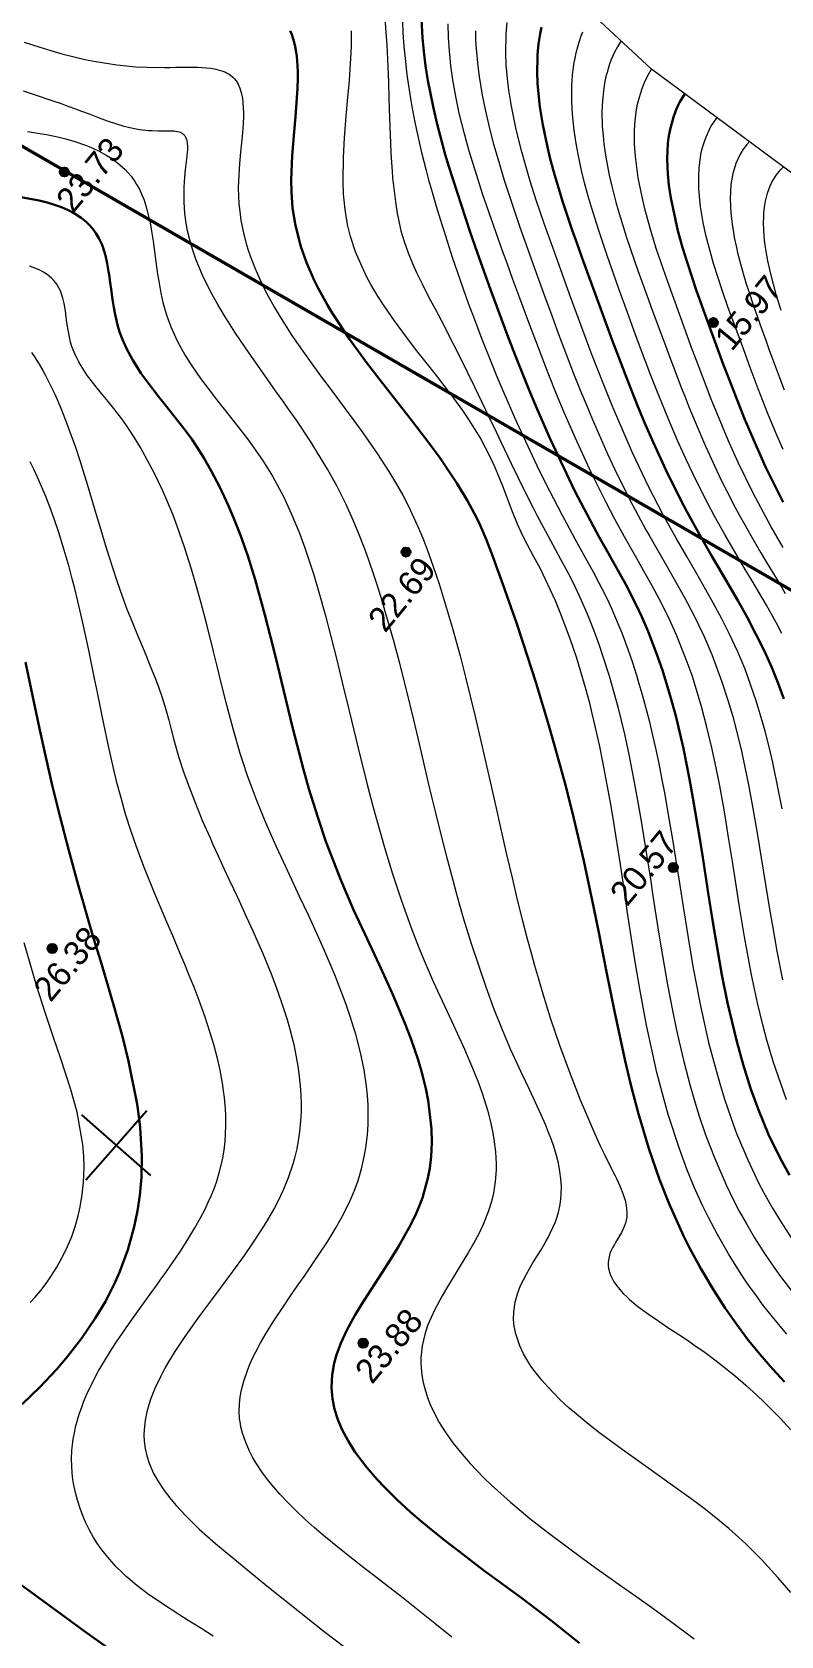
# Model space of a CAD drawing. Header units: millimetres. Extents: x -2893842 to -949497, y -1203244 to 262218.
# Drawn here: x -2034347 to -2009970, y -170964 to -118795 of the extents above; entities that cross this region are included whole.
import ezdxf

# ---------------------------------------------------------------- set-up
doc = ezdxf.new("R2010")
doc.units = ezdxf.units.MM
doc.layers.get('0').update_dxf_attribs({"lineweight": 5})
for name, color, linetype in [('!!!_ Размеры', 7, 'Continuous'), ('02_сетка', 253, 'Continuous'), ('12_Рельеф', 253, 'Continuous'), ('19_Горизонтали', 253, 'Continuous'), ('61_Отметки высоты поверхности', 253, 'Continuous'), ('65_Границы', 253, 'Continuous')]:
    doc.layers.add(name, color=color, linetype=linetype)
doc.styles.add('LIKE17', font='d431.shx')
doc.linetypes.add('g5_332', pattern='A,0.001,[18,GUGK_2005.shx,S=10,R=180,X=0,Y=0],0.5', length=0.501)

# ---------------------------------------------------------------- blocks, each defined once
blk = doc.blocks.new('g5_330')
blk.add_hatch(color=0).paths.add_polyline_path([(-0.15, 0, 1), (0.15, 0, 1)])
at = {"color": 0}
blk.add_circle((0, 0), 0.15, dxfattribs=at)
blk = doc.blocks.new('Топо_07.04.17')
at = {"layer": '02_сетка', "linetype": 'Continuous'}
for p, q in [((-108762, -31193), (-106541, -29177)), ((-106644, -31295), (-108660, -29074))]:
    blk.add_line(p, q, dxfattribs=at)
at = {"layer": '12_Рельеф', "linetype": 'g5_332', "lineweight": 20}
blk.add_lwpolyline([(-41236, -54300), (-41528, -53715), (-42472, -52365), (-44273, -50523), (-45742, -48757), (-46265, -47862), (-47354, -45214), (-48103, -42796), (-48823, -40619), (-49722, -38399), (-51007, -34993), (-51632, -32784), (-52912, -28433), (-54042, -25831), (-54983, -24124), (-56829, -21398), (-58140, -19774), (-61909, -15932), (-67549, -11496), (-70927, -9212), (-81478, -1949), (-86397, 2631), (-88688, 5313)], dxfattribs=at)
at = {"layer": '19_Горизонтали', "linetype": 'Continuous', "lineweight": 20}
for points in [[(-94843, 5236), (-94859, 4661), (-94872, 4388), (-94918, 3673), (-94956, 3179), (-94999, 2660), (-95028, 2316), (-95076, 1731), (-95115, 1195), (-95135, 882), (-95151, 568), (-95163, 285), (-95169, 70), (-95174, -276), (-95169, -714), (-95152, -1102), (-95137, -1297), (-95096, -1670), (-95033, -2033), (-94944, -2417), (-94845, -2768), (-94746, -3078), (-94608, -3469), (-94442, -3907), (-94278, -4325), (-94050, -4903), (-93916, -5253), (-93692, -5855), (-93469, -6474), (-93289, -6983), (-92943, -7982), (-92748, -8546), (-92649, -8835), (-92382, -9600), (-92218, -10064), (-92018, -10618), (-91841, -11094), (-91740, -11359), (-91624, -11659), (-91523, -11917), (-91134, -12868), (-90948, -13333), (-90809, -13709), (-90618, -14271), (-90478, -14734), (-90446, -14845), (-90314, -15337), (-90204, -15790), (-90128, -16136), (-89993, -16819), (-89898, -17381), (-89828, -17851), (-89713, -18762), (-89645, -19432), (-89573, -20294), (-89514, -21194), (-89493, -21570), (-89429, -22941), (-89408, -23468), (-89383, -24096), (-89343, -25077), (-89312, -25744), (-89239, -27017), (-89175, -27868), (-89120, -28470), (-89074, -28911), (-88995, -29559), (-88876, -30375), (-88819, -30717), (-88700, -31349), (-88562, -31980), (-88464, -32381), (-88349, -32812), (-88075, -33704), (-87893, -34221), (-87745, -34605), (-87564, -35039), (-87352, -35513), (-87085, -36062), (-86850, -36508), (-86648, -36869), (-86312, -37430)], [(-94283, 5066), (-94303, 4720), (-94320, 4279), (-94325, 4071), (-94329, 3776), (-94327, 3446), (-94323, 3204), (-94300, 2564), (-94280, 2234), (-94251, 1845), (-94228, 1578), (-94141, 785), (-94060, 187), (-94013, -125), (-93959, -462), (-93866, -1004), (-93786, -1437), (-93752, -1616), (-93712, -1824), (-93530, -2714), (-93419, -3227), (-93295, -3774), (-93181, -4260), (-93082, -4663), (-92860, -5529), (-92686, -6170), (-92527, -6734), (-92364, -7289), (-92097, -8152), (-91900, -8762), (-91559, -9760), (-91459, -10040), (-91246, -10623), (-91046, -11150), (-90928, -11454), (-90747, -11907), (-90601, -12265), (-90601, -12265), (-90322, -12930), (-90322, -12930), (-90135, -13383), (-89989, -13753), (-89908, -13969), (-89780, -14328), (-89662, -14682), (-89517, -15163), (-89430, -15478), (-89291, -16032), (-89192, -16475), (-89154, -16655), (-89105, -16904), (-89075, -17065), (-88996, -17516), (-88945, -17840), (-88864, -18414), (-88798, -18955), (-88758, -19329), (-88709, -19840), (-88665, -20375), (-88633, -20806), (-88581, -21652), (-88546, -22343), (-88508, -23173), (-88482, -23781), (-88447, -24624), (-88402, -25579), (-88347, -26528), (-88296, -27249), (-88257, -27728), (-88118, -29034), (-88034, -29650), (-87898, -30481), (-87813, -30926), (-87746, -31246), (-87626, -31765), (-87547, -32077), (-87285, -32978), (-87285, -32978), (-87024, -33734), (-86881, -34102), (-86662, -34625), (-86453, -35080), (-86082, -35813)], [(-86656, -38756), (-87064, -38137), (-87333, -37698), (-87523, -37370), (-87714, -37024), (-87916, -36640), (-88255, -35935), (-88539, -35279), (-88768, -34692), (-88907, -34302), (-89113, -33660), (-89285, -33054), (-89455, -32370), (-89689, -31221), (-89810, -30477), (-89902, -29814), (-90064, -28249), (-90146, -27119), (-90195, -26225), (-90226, -25536), (-90261, -24621), (-90286, -23929), (-90321, -22957), (-90360, -22000), (-90386, -21441), (-90414, -20922), (-90508, -19578), (-90554, -19076), (-90620, -18440), (-90677, -17972), (-90721, -17638), (-90794, -17153), (-90869, -16700), (-90975, -16135), (-91114, -15488), (-91327, -14649), (-91457, -14199), (-91572, -13835), (-91824, -13116), (-91989, -12696), (-92157, -12283), (-92220, -12114), (-92308, -11859), (-92395, -11579), (-92513, -11162), (-92654, -10624), (-92737, -10304), (-92843, -9918), (-92922, -9651), (-93020, -9348), (-93293, -8650), (-93437, -8336), (-93575, -8054), (-93756, -7710), (-94001, -7273), (-94262, -6831), (-94464, -6499), (-94687, -6139), (-95016, -5609), (-95307, -5131), (-95638, -4563), (-95917, -4042), (-96084, -3704), (-96264, -3299), (-96384, -2999), (-96639, -2187), (-96745, -1670), (-96796, -1271), (-96823, -777), (-96815, -284), (-96784, 138), (-96686, 910), (-96579, 1535), (-96444, 2229), (-96321, 2830), (-96212, 3370), (-96110, 3916), (-96054, 4246), (-96013, 4519), (-95959, 4970)], [(-106587, 5807), (-106130, 5596), (-105729, 5421), (-105410, 5290), (-104897, 5096), (-104693, 5026), (-104338, 4912), (-103672, 4731), (-103367, 4662), (-103079, 4604), (-102708, 4542), (-102148, 4472), (-101962, 4454), (-101781, 4437), (-101589, 4418), (-101390, 4398), (-101265, 4383), (-101061, 4356), (-100926, 4333), (-100647, 4274), (-100490, 4227), (-100415, 4200), (-100272, 4138), (-100210, 4105), (-100153, 4070), (-100082, 4018), (-100041, 3983), (-99969, 3910), (-99930, 3859), (-99876, 3774), (-99842, 3705), (-99813, 3629), (-99782, 3524), (-99749, 3336), (-99738, 3189), (-99737, 3036), (-99758, 2726), (-99773, 2600), (-99808, 2368), (-99863, 2070), (-99863, 2070), (-99929, 1750), (-99992, 1457), (-100044, 1211), (-100069, 1090), (-100168, 536), (-100199, 300), (-100223, 36), (-100236, -198), (-100240, -552), (-100233, -755), (-100199, -1164), (-100155, -1478), (-100114, -1705), (-100064, -1935), (-99961, -2333), (-99849, -2693), (-99726, -3042), (-99628, -3297), (-99467, -3684), (-99335, -3976), (-99004, -4653), (-98664, -5291), (-98390, -5780), (-98201, -6108), (-97939, -6560), (-97550, -7226), (-97313, -7636), (-97072, -8062), (-97072, -8062), (-96682, -8784), (-96369, -9410), (-96196, -9786), (-96196, -9786), (-96008, -10226), (-95870, -10579), (-95636, -11271), (-95515, -11685), (-95414, -12071), (-95279, -12647), (-95157, -13227), (-95009, -14000), (-94891, -14676), (-94742, -15623), (-94640, -16334), (-94472, -17644), (-94355, -18649), (-94234, -19751), (-94185, -20202), (-94134, -20684), (-94074, -21236), (-94026, -21674), (-93965, -22222), (-93874, -22999), (-93784, -23725), (-93698, -24373), (-93606, -25020), (-93528, -25533), (-93469, -25905), (-93393, -26354), (-93305, -26852), (-93149, -27656), (-92951, -28579), (-92718, -29544), (-92481, -30422), (-92359, -30842), (-92142, -31545), (-91992, -31999), (-91906, -32251), (-91723, -32766), (-91636, -33002), (-91602, -33098), (-91517, -33349), (-91484, -33458), (-91437, -33639), (-91422, -33706), (-91400, -33829), (-91382, -34001), (-91379, -34100), (-91384, -34216), (-91399, -34328), (-91409, -34380), (-91435, -34474), (-91471, -34572), (-91550, -34725), (-91638, -34861), (-91750, -35012), (-91863, -35160), (-91906, -35217), (-91967, -35302), (-92030, -35399), (-92083, -35494), (-92160, -35704), (-92174, -35776), (-92181, -35829), (-92184, -35878), (-92183, -35979), (-92175, -36052), (-92167, -36099), (-92153, -36166), (-92125, -36261), (-92058, -36424), (-92033, -36474), (-91984, -36563), (-91938, -36638), (-91861, -36751), (-91789, -36847), (-91711, -36944), (-91630, -37037), (-91552, -37123), (-91375, -37305), (-91062, -37597), (-90756, -37864), (-90449, -38122), (-90152, -38369), (-89897, -38583), (-89701, -38752), (-89370, -39048), (-89043, -39354), (-88808, -39583), (-88476, -39921), (-88169, -40252), (-87840, -40625), (-87646, -40856), (-87186, -41436), (-86879, -41854)], [(-87482, -47117), (-87842, -46578), (-88296, -45951), (-88741, -45392), (-88952, -45144), (-89250, -44813), (-89517, -44533), (-89933, -44120), (-90286, -43785), (-90839, -43280), (-91294, -42873), (-91681, -42529), (-92104, -42152), (-92410, -41874), (-92746, -41565), (-93067, -41260), (-93395, -40939), (-93815, -40503), (-93965, -40339), (-94236, -40026), (-94587, -39580), (-94757, -39338), (-94940, -39047), (-95054, -38842), (-95163, -38620), (-95246, -38425), (-95339, -38153), (-95426, -37748), (-95447, -37490), (-95443, -37275), (-95412, -37028), (-95331, -36716), (-95228, -36461), (-95090, -36204), (-94864, -35860), (-94712, -35654), (-94608, -35517), (-94458, -35323), (-94300, -35118), (-94119, -34874), (-94029, -34747), (-93940, -34615), (-93822, -34426), (-93733, -34267), (-93689, -34181), (-93599, -33977), (-93513, -33725), (-93468, -33545), (-93440, -33401), (-93409, -33153), (-93397, -32900), (-93401, -32662), (-93422, -32390), (-93456, -32135), (-93511, -31829), (-93560, -31609), (-93624, -31359), (-93701, -31086), (-93802, -30757), (-94091, -29903), (-94287, -29333), (-94547, -28525), (-94746, -27851), (-94937, -27148), (-95113, -26435), (-95428, -24981), (-95588, -24122), (-95710, -23403), (-95892, -22200), (-96003, -21381), (-96097, -20653), (-96167, -20080), (-96229, -19569), (-96378, -18318), (-96422, -17948), (-96475, -17523), (-96607, -16483), (-96722, -15652), (-96839, -14870), (-96997, -13916), (-97054, -13597), (-97163, -13028), (-97218, -12759), (-97349, -12169), (-97438, -11798), (-97566, -11313), (-97699, -10854), (-97872, -10316), (-98025, -9885), (-98103, -9683), (-98342, -9106), (-98805, -8125), (-99172, -7415), (-99339, -7105), (-99538, -6740), (-99735, -6384), (-100031, -5851), (-100331, -5304), (-100554, -4886), (-100836, -4340), (-100974, -4060), (-101111, -3773), (-101288, -3379), (-101474, -2933), (-101572, -2674), (-101657, -2434), (-101832, -1840), (-101906, -1508), (-101960, -1190), (-101994, -888), (-102011, -644), (-102016, -319), (-102001, 44), (-101990, 184), (-101974, 329), (-101948, 525), (-101917, 709), (-101895, 827), (-101860, 996), (-101840, 1082), (-101757, 1421), (-101731, 1536), (-101709, 1644), (-101696, 1720), (-101687, 1789), (-101680, 1866), (-101678, 1919), (-101679, 1969), (-101683, 2020), (-101687, 2047), (-101692, 2077), (-101702, 2112), (-101716, 2149), (-101727, 2173), (-101738, 2192), (-101749, 2209), (-101762, 2225), (-101785, 2250), (-101800, 2264), (-101822, 2280), (-101844, 2294), (-101867, 2307), (-101911, 2327), (-101949, 2341), (-102012, 2360), (-102080, 2375), (-102112, 2381), (-102228, 2398), (-102427, 2419), (-102572, 2435), (-102788, 2466), (-102908, 2488), (-103166, 2549), (-103291, 2585), (-103485, 2649), (-103666, 2717), (-103898, 2814), (-104188, 2951), (-104434, 3075), (-104739, 3234), (-104979, 3357), (-105168, 3453), (-105398, 3567), (-105609, 3671), (-105894, 3808), (-106385, 4038), (-106795, 4223)], [(-85808, -31177), (-86104, -29888), (-86230, -29174), (-86304, -28670), (-86395, -27930), (-86442, -27468), (-86483, -27006), (-86569, -25754), (-86623, -24695), (-86651, -24052), (-86684, -23271), (-86720, -22486), (-86753, -21837), (-86779, -21391), (-86821, -20783), (-86865, -20237), (-86930, -19568), (-87018, -18835), (-87112, -18191), (-87215, -17599), (-87312, -17119), (-87415, -16663), (-87654, -15780), (-87826, -15241), (-88035, -14665), (-88271, -14070), (-88449, -13646), (-88670, -13129), (-88984, -12391), (-89235, -11776), (-89456, -11205), (-89763, -10365), (-89870, -10057), (-90212, -9018), (-90480, -8141), (-90659, -7523), (-90854, -6821), (-91299, -5106), (-91501, -4289), (-91652, -3659), (-91782, -3112), (-91873, -2728), (-92126, -1641), (-92317, -782), (-92408, -346), (-92596, 654), (-92687, 1226), (-92777, 1915), (-92826, 2411), (-92865, 3017), (-92877, 3474), (-92866, 4095), (-92849, 4395), (-92806, 4841)], [(-91955, 4519), (-91981, 4217), (-91997, 3934), (-92008, 3369), (-92001, 3022), (-91969, 2409), (-91927, 1934), (-91855, 1309), (-91780, 787), (-91701, 303), (-91569, -413), (-91367, -1388), (-91232, -1997), (-90877, -3526), (-90694, -4298), (-90531, -4970), (-90378, -5592), (-90034, -6920), (-89878, -7487), (-89745, -7958), (-89601, -8448), (-89401, -9101), (-89228, -9640), (-89056, -10150), (-88760, -10980), (-88608, -11380), (-88266, -12237), (-88170, -12465), (-88024, -12808), (-87764, -13407), (-87460, -14114), (-87271, -14570), (-87035, -15171), (-86915, -15498), (-86786, -15877), (-86593, -16513), (-86365, -17432), (-86240, -18049), (-86146, -18594), (-86076, -19061), (-85990, -19747), (-85883, -20861), (-85827, -21642), (-85780, -22447), (-85739, -23264), (-85699, -24139), (-85659, -24946), (-85625, -25571), (-85575, -26337), (-85495, -27281)], [(-84889, -21758), (-84934, -21148), (-85020, -20224), (-85081, -19704), (-85152, -19184), (-85224, -18728), (-85327, -18167), (-85573, -17108), (-85745, -16513), (-85954, -15891), (-86138, -15398), (-86353, -14861), (-86547, -14399), (-86785, -13851), (-87047, -13254), (-87322, -12622), (-87646, -11839), (-88016, -10868), (-88417, -9701), (-88599, -9127), (-88820, -8391), (-88944, -7959), (-89116, -7338), (-89385, -6313), (-89545, -5679), (-89873, -4339), (-90002, -3803), (-90172, -3089), (-90246, -2776), (-90435, -1960), (-90604, -1180), (-90729, -550), (-90814, -82), (-90898, 435), (-90996, 1172), (-91067, 1953), (-91091, 2472), (-91095, 2855), (-91082, 3309), (-91057, 3667), (-90974, 4296), (-90899, 4667)], [(-106808, 2904), (-106349, 2780), (-106206, 2737), (-105802, 2603), (-105599, 2527), (-105318, 2411), (-104987, 2253), (-104884, 2198), (-104737, 2113), (-104567, 2007), (-104347, 1851), (-104234, 1762), (-104110, 1653), (-104023, 1571), (-103866, 1402), (-103793, 1314), (-103718, 1215), (-103626, 1079), (-103523, 898), (-103473, 795), (-103403, 628), (-103340, 439), (-103299, 288), (-103266, 141), (-103231, -50), (-103179, -496), (-103161, -776), (-103148, -1101), (-103140, -1434), (-103134, -1775), (-103125, -2179), (-103115, -2417), (-103090, -2805), (-103057, -3118), (-102995, -3495), (-102945, -3724), (-102883, -3959), (-102779, -4287), (-102724, -4438), (-102526, -4912), (-102355, -5268), (-102120, -5707), (-101913, -6064), (-101676, -6453), (-101499, -6737), (-101287, -7075), (-101019, -7505), (-100823, -7832), (-100411, -8579), (-100151, -9133), (-99872, -9832), (-99678, -10410), (-99488, -11071), (-99364, -11567), (-99173, -12471), (-99070, -13048), (-98951, -13796), (-98750, -15263), (-98644, -16102), (-98534, -16993), (-98379, -18242), (-98219, -19447), (-98117, -20161), (-97893, -21544), (-97729, -22421), (-97536, -23335), (-97328, -24211), (-97150, -24885), (-97019, -25348), (-96801, -26060), (-96644, -26543), (-96356, -27398), (-96042, -28358), (-95827, -29077), (-95715, -29499), (-95634, -29842), (-95522, -30413), (-95466, -30798), (-95433, -31126), (-95419, -31371), (-95415, -31792), (-95440, -32178), (-95463, -32373), (-95530, -32742), (-95631, -33117), (-95725, -33380), (-95868, -33702), (-96081, -34092), (-96257, -34372), (-96460, -34667), (-96654, -34929), (-96970, -35341), (-97206, -35640), (-97490, -36006), (-97668, -36245), (-97958, -36661), (-98246, -37153), (-98373, -37428), (-98499, -37791), (-98580, -38174), (-98601, -38348), (-98611, -38498), (-98612, -38742), (-98597, -38978), (-98570, -39183), (-98513, -39476), (-98448, -39718), (-98388, -39904), (-98222, -40326), (-98083, -40619), (-97986, -40804), (-97855, -41036), (-97600, -41442), (-97376, -41764), (-97170, -42040), (-96983, -42278), (-96766, -42543), (-96210, -43171), (-95646, -43761), (-95131, -44270), (-94044, -45286), (-93644, -45648), (-92926, -46289), (-92471, -46694), (-92023, -47095), (-91473, -47595), (-91473, -47595), (-90772, -48256)], [(-84247, -16085), (-84387, -15736), (-84649, -15116), (-84848, -14663), (-85023, -14273), (-85157, -13976), (-85321, -13610), (-85734, -12676), (-86000, -12043), (-86178, -11593), (-86391, -11027), (-86545, -10594), (-86716, -10090), (-86917, -9464), (-87135, -8738), (-87374, -7890), (-87541, -7266), (-87671, -6762), (-87887, -5895), (-88076, -5113), (-88257, -4353), (-88370, -3870), (-88509, -3268), (-88698, -2391), (-88855, -1572), (-88910, -1243), (-88978, -794), (-89031, -386), (-89055, -168), (-89084, 151), (-89108, 504), (-89124, 946), (-89125, 1149), (-89123, 1343), (-89112, 1630), (-89090, 1926), (-89070, 2122), (-89034, 2385), (-88971, 2730), (-88913, 2982), (-88872, 3131), (-88832, 3262), (-88773, 3439), (-88702, 3625), (-88641, 3768), (-88563, 3935), (-88483, 4088)], [(-87277, 3661), (-87418, 3478), (-87529, 3315), (-87663, 3086), (-87749, 2916), (-87850, 2682), (-87898, 2556), (-87965, 2355), (-88033, 2110), (-88082, 1893), (-88127, 1648), (-88160, 1409), (-88199, 964), (-88210, 658), (-88212, 392), (-88198, -48), (-88152, -646), (-88117, -961), (-88037, -1533), (-87993, -1806), (-87900, -2320), (-87821, -2714), (-87650, -3505), (-87576, -3824), (-87489, -4194), (-87378, -4655), (-87294, -5004), (-87169, -5516), (-87065, -5941), (-86933, -6475), (-86849, -6813), (-86729, -7282), (-86602, -7768), (-86522, -8064), (-86425, -8420), (-86280, -8930), (-86131, -9435), (-86031, -9756), (-85931, -10070), (-85809, -10440), (-85699, -10761), (-85574, -11112), (-85512, -11281), (-85299, -11839), (-85195, -12099), (-85055, -12436), (-84895, -12810), (-84632, -13403), (-84494, -13708), (-84303, -14126), (-84132, -14501), (-83994, -14804)], [(-83892, -13308), (-84203, -12602), (-84667, -11446), (-85037, -10396), (-85277, -9638), (-85674, -8253), (-85974, -7099), (-86136, -6451), (-86335, -5638), (-86425, -5265), (-86588, -4586), (-86705, -4083), (-86900, -3179), (-87026, -2504), (-87126, -1859), (-87174, -1464), (-87225, -836), (-87238, -129), (-87220, 266), (-87172, 704), (-87139, 905), (-87095, 1122), (-87030, 1373), (-86976, 1548), (-86893, 1774), (-86850, 1876), (-86759, 2069), (-86676, 2222), (-86555, 2416), (-86448, 2565), (-86397, 2631)], [(-98606, -47317), (-99106, -46815), (-100088, -45830), (-100688, -45247), (-101290, -44663), (-101761, -44198), (-102322, -43624), (-102654, -43267), (-102917, -42972), (-103197, -42641), (-103400, -42387), (-103639, -42067), (-103806, -41828), (-103952, -41602), (-104127, -41304), (-104314, -40935), (-104388, -40768), (-104467, -40562), (-104567, -40238), (-104629, -39948), (-104655, -39746), (-104666, -39578), (-104667, -39479), (-104654, -39231), (-104623, -39008), (-104569, -38770), (-104500, -38544), (-104399, -38281), (-104226, -37920), (-104148, -37777), (-104025, -37570), (-103897, -37369), (-103715, -37104), (-103499, -36813), (-103225, -36466), (-102813, -35975), (-102597, -35724), (-102294, -35378), (-102064, -35116), (-101676, -34670), (-101230, -34137), (-101028, -33882), (-100860, -33663), (-100639, -33356), (-100364, -32941), (-100244, -32741), (-100106, -32493), (-99964, -32207), (-99812, -31851), (-99674, -31464), (-99593, -31189), (-99493, -30769), (-99435, -30442), (-99395, -30138), (-99366, -29814), (-99351, -29503), (-99347, -29192), (-99365, -28658), (-99418, -28078), (-99504, -27471), (-99538, -27275), (-99606, -26919), (-99702, -26481), (-99962, -25475), (-100194, -24692), (-100348, -24204), (-100589, -23473), (-100812, -22813), (-100997, -22268), (-101267, -21464), (-101383, -21110), (-101624, -20339), (-101836, -19597), (-101953, -19145), (-102052, -18728), (-102146, -18284), (-102207, -17974), (-102348, -17151), (-102465, -16364), (-102564, -15627), (-102637, -15069), (-102700, -14581), (-102813, -13735), (-102930, -12931), (-103010, -12422), (-103110, -11843), (-103263, -11069), (-103406, -10436), (-103509, -10030), (-103652, -9522), (-103756, -9181), (-103951, -8613), (-104311, -7724), (-104478, -7367), (-104647, -7034), (-104788, -6776), (-105028, -6370), (-105186, -6122), (-105328, -5904), (-105496, -5646), (-105631, -5429), (-105760, -5208), (-105845, -5049), (-105933, -4870), (-105994, -4728), (-106056, -4568), (-106061, -4553), (-106132, -4321), (-106159, -4206), (-106187, -4057), (-106221, -3722), (-106233, -3410), (-106236, -3243), (-106242, -3034), (-106248, -2907), (-106255, -2793), (-106276, -2610), (-106304, -2462), (-106330, -2360), (-106364, -2262), (-106421, -2138), (-106456, -2077), (-106514, -1992), (-106568, -1924), (-106695, -1794), (-106806, -1703), (-106918, -1626), (-107047, -1551), (-107128, -1509), (-107237, -1458)], [(-83538, -10149), (-83685, -9663), (-83766, -9383), (-83902, -8900), (-84117, -8090), (-84299, -7372), (-84446, -6781), (-84593, -6177), (-84798, -5326), (-84923, -4775), (-85102, -3883), (-85245, -2935), (-85286, -2517), (-85314, -1989), (-85313, -1646), (-85303, -1410), (-85290, -1236), (-85263, -997), (-85221, -742), (-85182, -563), (-85143, -415), (-85113, -311), (-85077, -204), (-85033, -85), (-84981, 37), (-84952, 100), (-84896, 213), (-84827, 336), (-84789, 399), (-84726, 494), (-84660, 584), (-84604, 655), (-84568, 699), (-84455, 823)], [(-83495, -71), (-83591, -155), (-83667, -230), (-83723, -292), (-83823, -416), (-83898, -523), (-83953, -612), (-84014, -724), (-84096, -901), (-84150, -1040), (-84221, -1267), (-84251, -1391), (-84294, -1605), (-84332, -1884), (-84346, -2042), (-84353, -2159), (-84361, -2401), (-84359, -2680), (-84348, -2945), (-84337, -3112), (-84306, -3448), (-84286, -3618), (-84235, -3986), (-84182, -4315), (-84120, -4654), (-84077, -4875), (-83960, -5430), (-83897, -5711), (-83784, -6189), (-83706, -6515), (-83618, -6879), (-83545, -7177), (-83390, -7805), (-83285, -8219)], [(-107489, -4252), (-107413, -4398), (-107286, -4662), (-107193, -4871), (-107129, -5025), (-106992, -5386), (-106882, -5711), (-106745, -6163), (-106635, -6566), (-106507, -7085), (-106426, -7441), (-106311, -7991), (-106234, -8387), (-106193, -8603), (-106063, -9317), (-105996, -9697), (-105919, -10130), (-105812, -10725), (-105738, -11118), (-105649, -11567), (-105583, -11880), (-105497, -12267), (-105343, -12898), (-105226, -13328), (-105098, -13777), (-105005, -14095), (-104903, -14447), (-104822, -14731), (-104737, -15040), (-104679, -15258), (-104606, -15553), (-104539, -15847), (-104473, -16176), (-104398, -16639), (-104357, -16945), (-104310, -17289), (-104210, -17881), (-104112, -18358), (-103973, -18940), (-103795, -19602), (-103672, -20023), (-103496, -20594), (-103426, -20814), (-103300, -21202), (-103148, -21661), (-103035, -21998), (-102926, -22322), (-102787, -22738), (-102610, -23272), (-102455, -23750), (-102371, -24015), (-102214, -24529), (-102021, -25207), (-101911, -25633), (-101790, -26147), (-101670, -26749), (-101616, -27069), (-101548, -27581), (-101514, -27929), (-101492, -28291), (-101484, -28551), (-101487, -28935), (-101501, -29232), (-101527, -29535), (-101557, -29778), (-101604, -30070), (-101677, -30418), (-101732, -30635), (-101831, -30962), (-101955, -31303), (-102011, -31441), (-102210, -31869), (-102421, -32250), (-102651, -32615), (-102768, -32785), (-103033, -33148), (-103174, -33330), (-103553, -33792), (-103920, -34212), (-104360, -34694), (-104607, -34959), (-104823, -35188), (-105216, -35605), (-105590, -36006), (-106055, -36522), (-106164, -36646), (-106511, -37061), (-106756, -37374), (-106896, -37564), (-107063, -37806), (-107302, -38191), (-107464, -38496), (-107557, -38698), (-107644, -38916), (-107726, -39171), (-107797, -39482), (-107820, -39642), (-107837, -39855), (-107834, -40094), (-107809, -40330), (-107759, -40577), (-107650, -40926), (-107525, -41221), (-107374, -41514), (-107190, -41822), (-107035, -42053), (-106777, -42405), (-106378, -42896), (-106141, -43166), (-105905, -43425), (-104845, -44520), (-104347, -45024), (-103443, -45936), (-102713, -46660), (-101491, -47832)], [(-83088, -5647), (-83189, -5115), (-83294, -4421), (-83340, -3990), (-83363, -3616), (-83368, -3393), (-83367, -3192), (-83357, -2972), (-83337, -2743), (-83314, -2570), (-83288, -2421), (-83250, -2249), (-83196, -2058), (-83151, -1928), (-83100, -1804), (-83046, -1688), (-82987, -1580), (-82916, -1466), (-82856, -1381), (-82771, -1276), (-82710, -1208), (-82583, -1087), (-82487, -1010)], [(-106318, -46407), (-106660, -46129), (-107067, -45805), (-107349, -45580), (-107840, -45179), (-108062, -44989), (-108254, -44818), (-108356, -44724), (-108471, -44615), (-108652, -44436), (-108811, -44268), (-108915, -44154), (-109035, -44015), (-109202, -43807), (-109442, -43470), (-109601, -43210), (-109718, -42994), (-109824, -42774), (-109929, -42524), (-110027, -42252), (-110070, -42115), (-110147, -41831), (-110214, -41512), (-110252, -41258), (-110279, -40959), (-110285, -40829), (-110287, -40610), (-110254, -40161), (-110209, -39879), (-110173, -39710), (-110124, -39518), (-110082, -39375), (-109989, -39104), (-109837, -38738), (-109734, -38523), (-109637, -38337), (-109487, -38074), (-109352, -37854), (-109256, -37707), (-109052, -37412), (-108535, -36738), (-108346, -36511), (-107832, -35920), (-107708, -35782), (-107521, -35575), (-107046, -35055), (-106861, -34853), (-106725, -34703), (-106520, -34476), (-106355, -34290), (-106153, -34058), (-105968, -33841), (-105747, -33572), (-105567, -33345), (-105412, -33141), (-105196, -32841), (-105019, -32577), (-104887, -32365), (-104758, -32144), (-104638, -31921), (-104537, -31714), (-104423, -31453), (-104274, -31042), (-104186, -30737), (-104123, -30463), (-104081, -30241), (-104037, -29943), (-104002, -29595), (-103986, -29285), (-103982, -29036), (-103984, -28817), (-103993, -28573), (-104024, -28144), (-104062, -27794), (-104135, -27287), (-104211, -26862), (-104314, -26368), (-104444, -25815), (-104560, -25366), (-104670, -24962), (-104768, -24616), (-104890, -24196), (-105061, -23621), (-105200, -23160), (-105502, -22144), (-105728, -21330), (-105880, -20735), (-106018, -20129), (-106138, -19515), (-106228, -18976), (-106302, -18466), (-106363, -17982), (-106449, -17202), (-106538, -16258), (-106605, -15480), (-106645, -15016), (-106729, -14082), (-106820, -13173), (-106902, -12457), (-106955, -12040), (-107000, -11716), (-107060, -11319), (-107153, -10760), (-107273, -10135), (-107358, -9747), (-107443, -9392), (-107558, -8955), (-107755, -8305), (-107848, -8033), (-107939, -7783)], [(-111011, -34950), (-110842, -34803), (-110632, -34605), (-110431, -34398), (-110248, -34191), (-110024, -33912), (-109733, -33493), (-109602, -33279), (-109430, -32966), (-109286, -32664), (-109146, -32325), (-109047, -32045), (-108934, -31656), (-108846, -31267), (-108773, -30792), (-108740, -30414), (-108730, -30042), (-108802, -28974), (-108925, -28187), (-109131, -27187), (-109289, -26474), (-109467, -25631), (-109639, -24758), (-109895, -23302)]]:
    blk.add_lwpolyline(points, dxfattribs=at)
at = {"layer": '19_Горизонтали', "linetype": 'Continuous', "lineweight": 30}
for points in [[(-86911, -40277), (-87239, -39834), (-87607, -39299), (-87917, -38812), (-88226, -38292), (-88558, -37681), (-88872, -37053), (-89193, -36338), (-89489, -35604), (-89640, -35188), (-89988, -34102), (-90207, -33285), (-90441, -32241), (-90648, -31089), (-90789, -30125), (-90889, -29321), (-91049, -27736), (-91168, -26324), (-91263, -25136), (-91336, -24270), (-91489, -22703), (-91679, -21119), (-91814, -20150), (-91954, -19230), (-92125, -18200), (-92389, -16757), (-92652, -15454), (-92798, -14769), (-92960, -14046), (-93093, -13470), (-93211, -12976), (-93317, -12537), (-93467, -11957), (-93615, -11479), (-93707, -11218), (-93935, -10642), (-94210, -10039), (-94662, -9171), (-95000, -8577), (-95486, -7770), (-95984, -6968), (-96317, -6430), (-96697, -5801), (-97158, -4992), (-97615, -4092), (-97746, -3803), (-97984, -3220), (-98087, -2932), (-98265, -2352), (-98388, -1819), (-98489, -1116), (-98515, -548), (-98496, -10), (-98459, 364), (-98334, 1162), (-98186, 1915), (-98088, 2391), (-97970, 3001), (-97917, 3318), (-97873, 3625), (-97848, 3849), (-97834, 4025), (-97825, 4202), (-97823, 4338), (-97825, 4483), (-97838, 4675), (-97855, 4816), (-97882, 4963), (-97908, 5067), (-97950, 5195)], [(-93650, 5095), (-93688, 4485), (-93697, 4039), (-93692, 3568), (-93671, 3079), (-93601, 2220), (-93539, 1689), (-93481, 1265), (-93380, 627), (-93310, 226), (-92866, -1937), (-92700, -2679), (-92416, -3903), (-92019, -5510), (-91846, -6169), (-91550, -7242), (-91346, -7938), (-91034, -8943), (-90430, -10700), (-90032, -11741), (-89803, -12302), (-89642, -12685), (-89398, -13260), (-89123, -13928), (-88867, -14605), (-88722, -15032), (-88572, -15526), (-88376, -16271), (-88251, -16829), (-88090, -17688), (-87988, -18362), (-87859, -19445), (-87770, -20458), (-87728, -21067), (-87654, -22485), (-87630, -23037), (-87584, -24199), (-87543, -25162), (-87500, -25998), (-87440, -26901), (-87361, -27825), (-87208, -29106), (-87086, -29875), (-86922, -30703), (-86756, -31397), (-86515, -32229), (-86241, -33014), (-85994, -33618)], [(-84432, -18204), (-84564, -17652), (-84704, -17149), (-84880, -16599), (-85317, -15434), (-85559, -14856), (-85882, -14115), (-86229, -13334), (-86511, -12690), (-86880, -11798), (-87039, -11388), (-87405, -10372), (-87704, -9458), (-87892, -8842), (-88072, -8222), (-88301, -7388), (-88663, -5985), (-88899, -5025), (-89173, -3896), (-89305, -3344), (-89448, -2738), (-89552, -2283), (-89752, -1345), (-89922, -416), (-90000, 100), (-90058, 550), (-90121, 1231), (-90148, 1824), (-90138, 2577), (-90107, 2969), (-90049, 3406), (-90032, 3503), (-90007, 3636), (-89955, 3868), (-89869, 4178), (-89798, 4392)], [(-94500, -47975), (-95332, -47140), (-96199, -46313), (-96673, -45873), (-97320, -45273), (-98069, -44564), (-98474, -44170), (-98938, -43701), (-99166, -43463), (-99480, -43123), (-99881, -42662), (-100233, -42224), (-100445, -41941), (-100735, -41516), (-101058, -40964), (-101238, -40594), (-101396, -40186), (-101493, -39856), (-101560, -39515), (-101592, -39173), (-101585, -38814), (-101519, -38396), (-101407, -38029), (-101297, -37762), (-101116, -37408), (-100874, -37012), (-100546, -36546), (-100306, -36231), (-99970, -35813), (-99636, -35408), (-99318, -35021), (-98915, -34514), (-98661, -34174), (-98419, -33826), (-98206, -33490), (-98065, -33242), (-97947, -33012), (-97695, -32397), (-97596, -32073), (-97510, -31709), (-97435, -31252), (-97395, -30808), (-97401, -29886), (-97436, -29487), (-97507, -28951), (-97581, -28533), (-97739, -27817), (-97873, -27302), (-98167, -26305), (-98494, -25304), (-98845, -24263), (-99115, -23446), (-99416, -22467), (-99762, -21134), (-99938, -20321), (-100115, -19371), (-100221, -18725), (-100417, -17361), (-100581, -16076), (-100677, -15294), (-100745, -14748), (-100901, -13591), (-101090, -12412), (-101243, -11622), (-101402, -10927), (-101551, -10360), (-101677, -9934), (-101889, -9300), (-102108, -8736), (-102304, -8286), (-102485, -7913), (-102624, -7646), (-102803, -7330), (-103357, -6438), (-103548, -6136), (-103814, -5698), (-104028, -5317), (-104246, -4870), (-104405, -4473), (-104503, -4164), (-104565, -3911), (-104602, -3716), (-104649, -3333), (-104666, -3102), (-104677, -2836), (-104685, -2496), (-104689, -2283), (-104696, -2023), (-104700, -1921), (-104717, -1656), (-104746, -1383), (-104768, -1248), (-104790, -1136), (-104822, -1006), (-104890, -799), (-104968, -628), (-105061, -467), (-105162, -326), (-105240, -233), (-105386, -85), (-105593, 87), (-105782, 216), (-105985, 333), (-106202, 441), (-106437, 541), (-106683, 632), (-107264, 804)], [(-83730, -11849), (-84168, -10643), (-84439, -9794), (-84662, -9035), (-84836, -8405), (-85018, -7711), (-85157, -7162), (-85509, -5721), (-85752, -4695), (-85950, -3775), (-86050, -3243), (-86138, -2691), (-86249, -1596), (-86262, -1180), (-86256, -813), (-86244, -590), (-86217, -313), (-86185, -82), (-86137, 176), (-86080, 409), (-86006, 651), (-85867, 1001), (-85762, 1210), (-85670, 1367), (-85605, 1466), (-85414, 1716)], [(-96923, -57735), (-97283, -57392), (-98417, -56348), (-99793, -55109), (-101399, -53693), (-102461, -52769), (-104671, -50858), (-105856, -49835), (-107309, -48573), (-108063, -47913), (-109073, -47019), (-110450, -45780), (-111559, -44762), (-112333, -44058)], [(-111652, -38204), (-111017, -37722), (-110397, -37199), (-110006, -36837), (-109486, -36307), (-108956, -35691), (-108581, -35195), (-108195, -34610), (-108004, -34281), (-107662, -33606), (-107371, -32889), (-107207, -32384), (-107078, -31893), (-106961, -31307), (-106871, -30620), (-106822, -29698), (-106823, -29250), (-106832, -28933), (-106947, -27511), (-107055, -26688), (-107218, -25670), (-107486, -24193), (-107630, -23412), (-107774, -22594), (-107935, -21633), (-108112, -20488), (-108269, -19373), (-108405, -18312), (-108523, -17285), (-108613, -16430), (-108698, -15547), (-108820, -14241)]]:
    blk.add_lwpolyline(points, dxfattribs=at)
at = {"layer": '65_Границы', "color": 1, "linetype": 'Continuous', "lineweight": 50}
blk.add_polyline3d([(-184159, 116945, 0), (-164841, 92507, 0), (-145751, 68348, 0), (-136895, 51727, -67200), (-137772, 51311, -67200), (-136096, 48162, -67200), (-135974, 48252, -67200), (-135384, 46834, -67200), (-127120, 23929, -67200), (-108110, 3237, -67200), (-72656, -22945, -67200), (-55400, -36031, -67200), (-49490, -48909, -67200), (-50198, -61668, -67200), (-42710, -66533, -67200), (-33064, -133395, -67200), (-33388, -150412, -67200)], dxfattribs=at)
at = {"layer": '61_Отметки высоты поверхности', "linetype": 'Continuous', "lineweight": 20, "xscale": 999.9999999999995, "yscale": 999.9999999999995, "zscale": 999.9999999999995, "rotation": 43.98139083737546}
for p in [(-105766, 1462, -67200), (-85330, -5787, -67200), (-96110, -12076, -67200), (-109004, -23592, -67200), (-88620, -23250, -46700), (-100392, -37486, -67200)]:
    blk.add_blockref('g5_330', p, dxfattribs=at)
at = {"layer": '61_Отметки высоты поверхности', "linetype": 'Continuous', "lineweight": 15, "style": 'LIKE17'}
for s, p in [('23.73', (-105637, 69, -67200)), ('15.97', (-84843, -6814, -67200)), ('22.69', (-97085, -14636, -67200)), ('20.57', (-90265, -24374, -46700)), ('26.38', (-109255, -25351, -67200)), ('23.88', (-100263, -38879, -67200))]:
    blk.add_text(s, height=800, rotation=43.9814, dxfattribs=at).set_placement(p)

msp = doc.modelspace()

# ---------------------------------------------------------------- linework, layer by layer
at = {"layer": '65_Границы', "color": 1, "linetype": 'Continuous', "lineweight": 50}
msp.add_polyline3d([(-2124204.57606, -17433.80252, 0), (-2102255.17766, -39539.20479, 0), (-2080564.27395, -61392.25713, 0), (-2069891.45722, -76909.7306, -67199.99998), (-2070716.2749, -77421.76163, -67199.99998), (-2068695.38027, -80361.36788, -67199.99998), (-2068584.45122, -80258.43711, -67199.99998), (-2067838.33745, -81600.75385, -67199.99998), (-2057046.15702, -103428.69104, -67199.99998), (-2035825.28193, -121846.03776, -67199.99998), (-1997646.15137, -143865.44942, -67199.99998), (-1979024.34828, -154923.35834, -67199.99998), (-1971700.92442, -167052.68078, -67199.99998), (-1970966.07003, -179810.93258, -67199.99998), (-1962977.70287, -183800.43006, -67199.99998), (-1945857.51876, -249149.45833, -67199.99998), (-1944261.29305, -266094.51553, -67199.99998)], dxfattribs=at)

# ---------------------------------------------------------------- block references
at = {"layer": '!!!_ Размеры', "color": 1, "lineweight": 0, "rotation": 6.471407436947433}
msp.add_blockref('Топо_07.04.17', (-1928038.79367, -112877.83782), dxfattribs=at)

doc.saveas('drawing.dxf')
